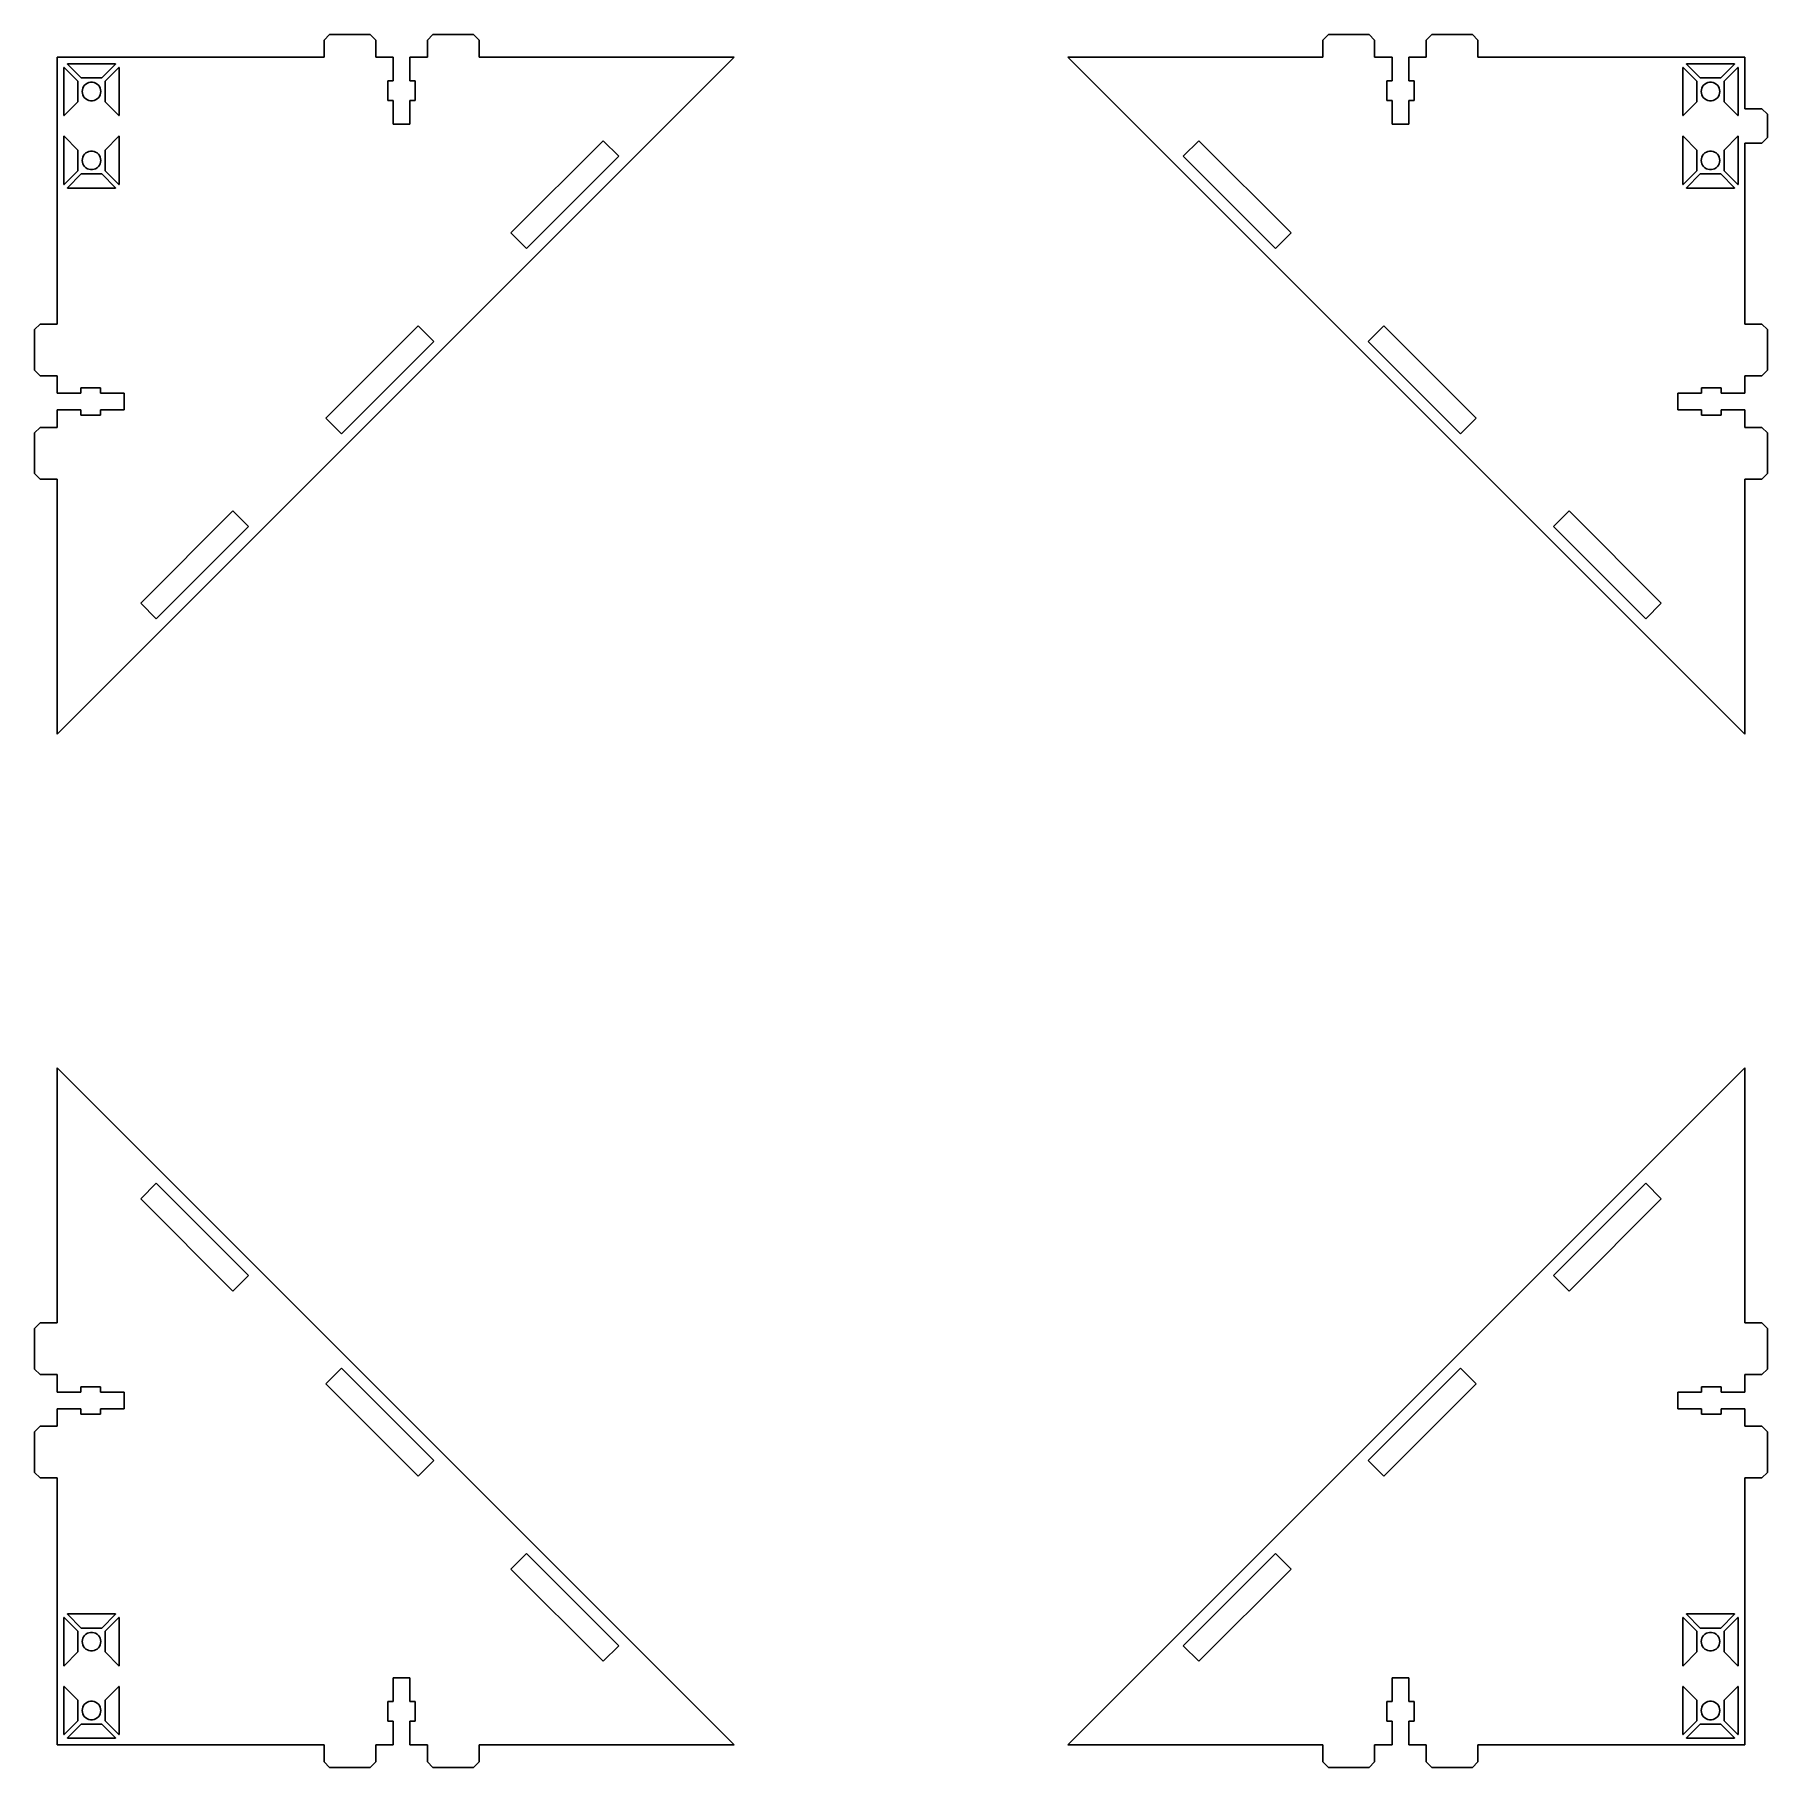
# Model space of a CAD drawing. Header units: metres. Extents: x -252 to 252, y -252 to 252.
import ezdxf

# ---------------------------------------------------------------- set-up
doc = ezdxf.new("R2010")
doc.units = ezdxf.units.M

msp = doc.modelspace()

# ---------------------------------------------------------------- linework, layer by layer
for p, q in [((-165.875, 251.5), (-167.5, 249.875)), ((-154.125, 251.5), (-165.875, 251.5)), ((-152.5, 249.875), (-154.125, 251.5)), ((-135.875, 251.5), (-137.5, 249.875)), ((-124.125, 251.5), (-135.875, 251.5)), ((-122.5, 249.875), (-124.125, 251.5)), ((124.125, 251.5), (122.5, 249.875)), ((135.875, 251.5), (124.125, 251.5)), ((137.5, 249.875), (135.875, 251.5)), ((154.125, 251.5), (152.5, 249.875)), ((165.875, 251.5), (154.125, 251.5)), ((167.5, 249.875), (165.875, 251.5)), ((-167.5, 249.875), (-167.5, 245)), ((-152.5, 245), (-152.5, 249.875)), ((-137.5, 249.875), (-137.5, 245)), ((-122.5, 245), (-122.5, 249.875)), ((122.5, 249.875), (122.5, 245)), ((137.5, 245), (137.5, 249.875)), ((152.5, 249.875), (152.5, 245)), ((167.5, 245), (167.5, 249.875)), ((-167.5, 245), (-245, 245)), ((-245, 245), (-245, 167.5)), ((-245, 48.449), (-48.449, 245)), ((-243.05, 228), (-243.05, 242)), ((-243.05, 242), (-242.95, 242)), ((-242.95, 242), (-238.95, 238)), ((-242, 242.95), (-242, 243.05)), ((-242, 243.05), (-228, 243.05)), ((-238, 238.95), (-242, 242.95)), ((-228, 242.95), (-232, 238.95)), ((-231.05, 238), (-227.05, 242)), ((-228, 243.05), (-228, 242.95)), ((-227.05, 242), (-226.95, 242)), ((-226.95, 242), (-226.95, 228)), ((-147.4, 245), (-152.5, 245)), ((-147.4, 238.1), (-147.4, 245)), ((-137.5, 245), (-142.6, 245)), ((-142.6, 245), (-142.6, 238.1)), ((-48.449, 245), (-122.5, 245)), ((122.5, 245), (48.449, 245)), ((48.449, 245), (245, 48.449)), ((142.6, 245), (137.5, 245)), ((142.6, 238.1), (142.6, 245)), ((152.5, 245), (147.4, 245)), ((147.4, 245), (147.4, 238.1)), ((245, 245), (167.5, 245)), ((226.95, 228), (226.95, 242)), ((226.95, 242), (227.05, 242)), ((227.05, 242), (231.05, 238)), ((228, 242.95), (228, 243.05)), ((228, 243.05), (242, 243.05)), ((232, 238.95), (228, 242.95)), ((242, 242.95), (238, 238.95)), ((238.95, 238), (242.95, 242)), ((242, 243.05), (242, 242.95)), ((242.95, 242), (243.05, 242)), ((243.05, 242), (243.05, 228)), ((245, 230), (245, 245)), ((-238.95, 238), (-238.95, 232)), ((-232, 238.95), (-238, 238.95)), ((-237.518, 235.975), (-237.296, 236.421)), ((-237.296, 236.421), (-236.995, 236.819)), ((-236.995, 236.819), (-236.627, 237.155)), ((-236.627, 237.155), (-236.203, 237.417)), ((-236.203, 237.417), (-235.739, 237.597)), ((-235.739, 237.597), (-235.249, 237.688)), ((-235.249, 237.688), (-234.751, 237.688)), ((-234.751, 237.688), (-234.261, 237.597)), ((-234.261, 237.597), (-233.797, 237.417)), ((-233.797, 237.417), (-233.373, 237.155)), ((-233.373, 237.155), (-233.005, 236.819)), ((-233.005, 236.819), (-232.704, 236.421)), ((-232.704, 236.421), (-232.482, 235.975)), ((-231.05, 232), (-231.05, 238)), ((-148.95, 232.4), (-148.95, 238.1)), ((-148.95, 238.1), (-147.4, 238.1)), ((-142.6, 238.1), (-141.05, 238.1)), ((-141.05, 238.1), (-141.05, 232.4)), ((141.05, 232.4), (141.05, 238.1)), ((141.05, 238.1), (142.6, 238.1)), ((147.4, 238.1), (148.95, 238.1)), ((148.95, 238.1), (148.95, 232.4)), ((231.05, 238), (231.05, 232)), ((238, 238.95), (232, 238.95)), ((232.482, 235.975), (232.704, 236.421)), ((232.704, 236.421), (233.005, 236.819)), ((233.005, 236.819), (233.373, 237.155)), ((233.373, 237.155), (233.797, 237.417)), ((233.797, 237.417), (234.261, 237.597)), ((234.261, 237.597), (234.751, 237.688)), ((234.751, 237.688), (235.249, 237.688)), ((235.249, 237.688), (235.739, 237.597)), ((235.739, 237.597), (236.203, 237.417)), ((236.203, 237.417), (236.627, 237.155)), ((236.627, 237.155), (236.995, 236.819)), ((236.995, 236.819), (237.296, 236.421)), ((237.296, 236.421), (237.518, 235.975)), ((238.95, 232), (238.95, 238)), ((-238.95, 232), (-242.95, 228)), ((-237.7, 235), (-237.654, 235.496)), ((-237.654, 234.504), (-237.7, 235)), ((-237.654, 235.496), (-237.518, 235.975)), ((-237.518, 234.025), (-237.654, 234.504)), ((-237.296, 233.579), (-237.518, 234.025)), ((-236.995, 233.181), (-237.296, 233.579)), ((-236.627, 232.845), (-236.995, 233.181)), ((-236.203, 232.583), (-236.627, 232.845)), ((-235.739, 232.403), (-236.203, 232.583)), ((-235.249, 232.312), (-235.739, 232.403)), ((-234.751, 232.312), (-235.249, 232.312)), ((-234.261, 232.403), (-234.751, 232.312)), ((-233.797, 232.583), (-234.261, 232.403)), ((-233.373, 232.845), (-233.797, 232.583)), ((-233.005, 233.181), (-233.373, 232.845)), ((-232.704, 233.579), (-233.005, 233.181)), ((-232.482, 234.025), (-232.704, 233.579)), ((-232.482, 235.975), (-232.346, 235.496)), ((-232.346, 234.504), (-232.482, 234.025)), ((-232.346, 235.496), (-232.3, 235)), ((-232.3, 235), (-232.346, 234.504)), ((-227.05, 228), (-231.05, 232)), ((-147.4, 232.4), (-148.95, 232.4)), ((-147.4, 225.5), (-147.4, 232.4)), ((-141.05, 232.4), (-142.6, 232.4)), ((-142.6, 232.4), (-142.6, 225.5)), ((142.6, 232.4), (141.05, 232.4)), ((142.6, 225.5), (142.6, 232.4)), ((148.95, 232.4), (147.4, 232.4)), ((147.4, 232.4), (147.4, 225.5)), ((231.05, 232), (227.05, 228)), ((232.3, 235), (232.346, 235.496)), ((232.346, 234.504), (232.3, 235)), ((232.346, 235.496), (232.482, 235.975)), ((232.482, 234.025), (232.346, 234.504)), ((232.704, 233.579), (232.482, 234.025)), ((233.005, 233.181), (232.704, 233.579)), ((233.373, 232.845), (233.005, 233.181)), ((233.797, 232.583), (233.373, 232.845)), ((234.261, 232.403), (233.797, 232.583)), ((234.751, 232.312), (234.261, 232.403)), ((235.249, 232.312), (234.751, 232.312)), ((235.739, 232.403), (235.249, 232.312)), ((236.203, 232.583), (235.739, 232.403)), ((236.627, 232.845), (236.203, 232.583)), ((236.995, 233.181), (236.627, 232.845)), ((237.296, 233.579), (236.995, 233.181)), ((237.518, 234.025), (237.296, 233.579)), ((237.518, 235.975), (237.654, 235.496)), ((237.654, 234.504), (237.518, 234.025)), ((237.654, 235.496), (237.7, 235)), ((237.7, 235), (237.654, 234.504)), ((242.95, 228), (238.95, 232)), ((-242.95, 228), (-243.05, 228)), ((-226.95, 228), (-227.05, 228)), ((227.05, 228), (226.95, 228)), ((243.05, 228), (242.95, 228)), ((249.875, 230), (245, 230)), ((251.5, 228.375), (249.875, 230)), ((251.5, 221.625), (251.5, 228.375)), ((-243.05, 208), (-243.05, 222)), ((-243.05, 222), (-242.95, 222)), ((-242.95, 222), (-238.95, 218)), ((-231.05, 218), (-227.05, 222)), ((-227.05, 222), (-226.95, 222)), ((-226.95, 222), (-226.95, 208)), ((-142.6, 225.5), (-147.4, 225.5)), ((147.4, 225.5), (142.6, 225.5)), ((226.95, 208), (226.95, 222)), ((226.95, 222), (227.05, 222)), ((227.05, 222), (231.05, 218)), ((238.95, 218), (242.95, 222)), ((242.95, 222), (243.05, 222)), ((243.05, 222), (243.05, 208)), ((249.875, 220), (251.5, 221.625)), ((-238.95, 218), (-238.95, 212)), ((-237.518, 215.975), (-237.296, 216.421)), ((-237.296, 216.421), (-236.995, 216.819)), ((-236.995, 216.819), (-236.627, 217.155)), ((-236.627, 217.155), (-236.203, 217.417)), ((-236.203, 217.417), (-235.739, 217.597)), ((-235.739, 217.597), (-235.249, 217.688)), ((-235.249, 217.688), (-234.751, 217.688)), ((-234.751, 217.688), (-234.261, 217.597)), ((-234.261, 217.597), (-233.797, 217.417)), ((-233.797, 217.417), (-233.373, 217.155)), ((-233.373, 217.155), (-233.005, 216.819)), ((-233.005, 216.819), (-232.704, 216.421)), ((-232.704, 216.421), (-232.482, 215.975)), ((-231.05, 212), (-231.05, 218)), ((-113.243, 193.924), (-86.444, 220.723)), ((-86.444, 220.723), (-81.918, 216.198)), ((81.918, 216.198), (86.444, 220.723)), ((86.444, 220.723), (113.243, 193.924)), ((231.05, 218), (231.05, 212)), ((232.482, 215.975), (232.704, 216.421)), ((232.704, 216.421), (233.005, 216.819)), ((233.005, 216.819), (233.373, 217.155)), ((233.373, 217.155), (233.797, 217.417)), ((233.797, 217.417), (234.261, 217.597)), ((234.261, 217.597), (234.751, 217.688)), ((234.751, 217.688), (235.249, 217.688)), ((235.249, 217.688), (235.739, 217.597)), ((235.739, 217.597), (236.203, 217.417)), ((236.203, 217.417), (236.627, 217.155)), ((236.627, 217.155), (236.995, 216.819)), ((236.995, 216.819), (237.296, 216.421)), ((237.296, 216.421), (237.518, 215.975)), ((238.95, 212), (238.95, 218)), ((245, 167.5), (245, 220)), ((245, 220), (249.875, 220)), ((-238.95, 212), (-242.95, 208)), ((-237.7, 215), (-237.654, 215.496)), ((-237.654, 214.504), (-237.7, 215)), ((-237.654, 215.496), (-237.518, 215.975)), ((-237.518, 214.025), (-237.654, 214.504)), ((-237.296, 213.579), (-237.518, 214.025)), ((-236.995, 213.181), (-237.296, 213.579)), ((-236.627, 212.845), (-236.995, 213.181)), ((-236.203, 212.583), (-236.627, 212.845)), ((-235.739, 212.403), (-236.203, 212.583)), ((-235.249, 212.312), (-235.739, 212.403)), ((-234.751, 212.312), (-235.249, 212.312)), ((-234.261, 212.403), (-234.751, 212.312)), ((-233.797, 212.583), (-234.261, 212.403)), ((-233.373, 212.845), (-233.797, 212.583)), ((-233.005, 213.181), (-233.373, 212.845)), ((-232.704, 213.579), (-233.005, 213.181)), ((-232.482, 214.025), (-232.704, 213.579)), ((-232.482, 215.975), (-232.346, 215.496)), ((-232.346, 214.504), (-232.482, 214.025)), ((-232.346, 215.496), (-232.3, 215)), ((-232.3, 215), (-232.346, 214.504)), ((-227.05, 208), (-231.05, 212)), ((-81.918, 216.198), (-108.718, 189.399)), ((108.718, 189.399), (81.918, 216.198)), ((231.05, 212), (227.05, 208)), ((232.3, 215), (232.346, 215.496)), ((232.346, 214.504), (232.3, 215)), ((232.346, 215.496), (232.482, 215.975)), ((232.482, 214.025), (232.346, 214.504)), ((232.704, 213.579), (232.482, 214.025)), ((233.005, 213.181), (232.704, 213.579)), ((233.373, 212.845), (233.005, 213.181)), ((233.797, 212.583), (233.373, 212.845)), ((234.261, 212.403), (233.797, 212.583)), ((234.751, 212.312), (234.261, 212.403)), ((235.249, 212.312), (234.751, 212.312)), ((235.739, 212.403), (235.249, 212.312)), ((236.203, 212.583), (235.739, 212.403)), ((236.627, 212.845), (236.203, 212.583)), ((236.995, 213.181), (236.627, 212.845)), ((237.296, 213.579), (236.995, 213.181)), ((237.518, 214.025), (237.296, 213.579)), ((237.518, 215.975), (237.654, 215.496)), ((237.654, 214.504), (237.518, 214.025)), ((237.654, 215.496), (237.7, 215)), ((237.7, 215), (237.654, 214.504)), ((242.95, 208), (238.95, 212)), ((-242.95, 208), (-243.05, 208)), ((-242, 207.05), (-238, 211.05)), ((-242, 206.95), (-242, 207.05)), ((-228, 206.95), (-242, 206.95)), ((-238, 211.05), (-232, 211.05)), ((-232, 211.05), (-228, 207.05)), ((-228, 207.05), (-228, 206.95)), ((-226.95, 208), (-227.05, 208)), ((227.05, 208), (226.95, 208)), ((228, 207.05), (232, 211.05)), ((228, 206.95), (228, 207.05)), ((242, 206.95), (228, 206.95)), ((232, 211.05), (238, 211.05)), ((238, 211.05), (242, 207.05)), ((242, 207.05), (242, 206.95)), ((243.05, 208), (242.95, 208)), ((-108.718, 189.399), (-113.243, 193.924)), ((113.243, 193.924), (108.718, 189.399)), ((-249.875, 167.5), (-251.5, 165.875)), ((-245, 167.5), (-249.875, 167.5)), ((-166.983, 140.184), (-140.184, 166.983)), ((-140.184, 166.983), (-135.658, 162.458)), ((135.658, 162.458), (140.184, 166.983)), ((140.184, 166.983), (166.983, 140.184)), ((249.875, 167.5), (245, 167.5)), ((251.5, 165.875), (249.875, 167.5)), ((-251.5, 165.875), (-251.5, 154.125)), ((-135.658, 162.458), (-162.458, 135.658)), ((162.458, 135.658), (135.658, 162.458)), ((251.5, 154.125), (251.5, 165.875)), ((-251.5, 154.125), (-249.875, 152.5)), ((-249.875, 152.5), (-245, 152.5)), ((-245, 152.5), (-245, 147.4)), ((245, 147.4), (245, 152.5)), ((245, 152.5), (249.875, 152.5)), ((249.875, 152.5), (251.5, 154.125)), ((-245, 147.4), (-238.1, 147.4)), ((-238.1, 147.4), (-238.1, 148.95)), ((-238.1, 148.95), (-232.4, 148.95)), ((-232.4, 148.95), (-232.4, 147.4)), ((-232.4, 147.4), (-225.5, 147.4)), ((-225.5, 147.4), (-225.5, 142.6)), ((225.5, 142.6), (225.5, 147.4)), ((225.5, 147.4), (232.4, 147.4)), ((232.4, 147.4), (232.4, 148.95)), ((232.4, 148.95), (238.1, 148.95)), ((238.1, 148.95), (238.1, 147.4)), ((238.1, 147.4), (245, 147.4)), ((-238.1, 142.6), (-245, 142.6)), ((-245, 142.6), (-245, 137.5)), ((-238.1, 141.05), (-238.1, 142.6)), ((-232.4, 141.05), (-238.1, 141.05)), ((-225.5, 142.6), (-232.4, 142.6)), ((-232.4, 142.6), (-232.4, 141.05)), ((232.4, 142.6), (225.5, 142.6)), ((232.4, 141.05), (232.4, 142.6)), ((238.1, 141.05), (232.4, 141.05)), ((245, 142.6), (238.1, 142.6)), ((238.1, 142.6), (238.1, 141.05)), ((245, 137.5), (245, 142.6)), ((-249.875, 137.5), (-251.5, 135.875)), ((-251.5, 135.875), (-251.5, 124.125)), ((-245, 137.5), (-249.875, 137.5)), ((-162.458, 135.658), (-166.983, 140.184)), ((166.983, 140.184), (162.458, 135.658)), ((249.875, 137.5), (245, 137.5)), ((251.5, 135.875), (249.875, 137.5)), ((251.5, 124.125), (251.5, 135.875)), ((-251.5, 124.125), (-249.875, 122.5)), ((-249.875, 122.5), (-245, 122.5)), ((-245, 122.5), (-245, 48.449)), ((245, 122.5), (249.875, 122.5)), ((245, 48.449), (245, 122.5)), ((249.875, 122.5), (251.5, 124.125)), ((-220.723, 86.444), (-193.924, 113.243)), ((-193.924, 113.243), (-189.399, 108.718)), ((189.399, 108.718), (193.924, 113.243)), ((193.924, 113.243), (220.723, 86.444)), ((-189.399, 108.718), (-216.198, 81.918)), ((216.198, 81.918), (189.399, 108.718)), ((-216.198, 81.918), (-220.723, 86.444)), ((220.723, 86.444), (216.198, 81.918)), ((-48.449, -245), (-245, -48.449)), ((-245, -48.449), (-245, -122.5)), ((245, -48.449), (48.449, -245)), ((245, -122.5), (245, -48.449)), ((-220.723, -86.444), (-216.198, -81.918)), ((-216.198, -81.918), (-189.399, -108.718)), ((189.399, -108.718), (216.198, -81.918)), ((216.198, -81.918), (220.723, -86.444)), ((-193.924, -113.243), (-220.723, -86.444)), ((220.723, -86.444), (193.924, -113.243)), ((-189.399, -108.718), (-193.924, -113.243)), ((193.924, -113.243), (189.399, -108.718)), ((-249.875, -122.5), (-251.5, -124.125)), ((-251.5, -124.125), (-251.5, -135.875)), ((-245, -122.5), (-249.875, -122.5)), ((249.875, -122.5), (245, -122.5)), ((251.5, -124.125), (249.875, -122.5)), ((251.5, -135.875), (251.5, -124.125)), ((-166.983, -140.184), (-162.458, -135.658)), ((-162.458, -135.658), (-135.658, -162.458)), ((135.658, -162.458), (162.458, -135.658)), ((162.458, -135.658), (166.983, -140.184)), ((-251.5, -135.875), (-249.875, -137.5)), ((-249.875, -137.5), (-245, -137.5)), ((-245, -137.5), (-245, -142.6)), ((-140.184, -166.983), (-166.983, -140.184)), ((166.983, -140.184), (140.184, -166.983)), ((245, -142.6), (245, -137.5)), ((245, -137.5), (249.875, -137.5)), ((249.875, -137.5), (251.5, -135.875)), ((-245, -142.6), (-238.1, -142.6)), ((-238.1, -142.6), (-238.1, -141.05)), ((-238.1, -141.05), (-232.4, -141.05)), ((-232.4, -141.05), (-232.4, -142.6)), ((-232.4, -142.6), (-225.5, -142.6)), ((-225.5, -142.6), (-225.5, -147.4)), ((225.5, -147.4), (225.5, -142.6)), ((225.5, -142.6), (232.4, -142.6)), ((232.4, -142.6), (232.4, -141.05)), ((232.4, -141.05), (238.1, -141.05)), ((238.1, -141.05), (238.1, -142.6)), ((238.1, -142.6), (245, -142.6)), ((-238.1, -147.4), (-245, -147.4)), ((-245, -147.4), (-245, -152.5)), ((-238.1, -148.95), (-238.1, -147.4)), ((-232.4, -148.95), (-238.1, -148.95)), ((-225.5, -147.4), (-232.4, -147.4)), ((-232.4, -147.4), (-232.4, -148.95)), ((232.4, -147.4), (225.5, -147.4)), ((232.4, -148.95), (232.4, -147.4)), ((238.1, -148.95), (232.4, -148.95)), ((245, -147.4), (238.1, -147.4)), ((238.1, -147.4), (238.1, -148.95)), ((245, -152.5), (245, -147.4)), ((-249.875, -152.5), (-251.5, -154.125)), ((-251.5, -154.125), (-251.5, -165.875)), ((-245, -152.5), (-249.875, -152.5)), ((249.875, -152.5), (245, -152.5)), ((251.5, -154.125), (249.875, -152.5)), ((251.5, -165.875), (251.5, -154.125)), ((-251.5, -165.875), (-249.875, -167.5)), ((-135.658, -162.458), (-140.184, -166.983)), ((140.184, -166.983), (135.658, -162.458)), ((249.875, -167.5), (251.5, -165.875)), ((-249.875, -167.5), (-245, -167.5)), ((-245, -167.5), (-245, -245)), ((245, -245), (245, -167.5)), ((245, -167.5), (249.875, -167.5)), ((-113.243, -193.924), (-108.718, -189.399)), ((-108.718, -189.399), (-81.918, -216.198)), ((81.918, -216.198), (108.718, -189.399)), ((108.718, -189.399), (113.243, -193.924)), ((-86.444, -220.723), (-113.243, -193.924)), ((113.243, -193.924), (86.444, -220.723)), ((-243.05, -222), (-243.05, -208)), ((-243.05, -208), (-242.95, -208)), ((-242.95, -208), (-238.95, -212)), ((-242, -207.05), (-242, -206.95)), ((-242, -206.95), (-228, -206.95)), ((-238, -211.05), (-242, -207.05)), ((-232, -211.05), (-238, -211.05)), ((-228, -207.05), (-232, -211.05)), ((-231.05, -212), (-227.05, -208)), ((-228, -206.95), (-228, -207.05)), ((-227.05, -208), (-226.95, -208)), ((-226.95, -208), (-226.95, -222)), ((226.95, -222), (226.95, -208)), ((226.95, -208), (227.05, -208)), ((227.05, -208), (231.05, -212)), ((228, -207.05), (228, -206.95)), ((228, -206.95), (242, -206.95)), ((232, -211.05), (228, -207.05)), ((238, -211.05), (232, -211.05)), ((242, -207.05), (238, -211.05)), ((238.95, -212), (242.95, -208)), ((242, -206.95), (242, -207.05)), ((242.95, -208), (243.05, -208)), ((243.05, -208), (243.05, -222)), ((-238.95, -212), (-238.95, -218)), ((-237.7, -215), (-237.654, -214.504)), ((-237.654, -215.496), (-237.7, -215)), ((-237.654, -214.504), (-237.518, -214.025)), ((-237.518, -215.975), (-237.654, -215.496)), ((-237.518, -214.025), (-237.296, -213.579)), ((-237.296, -216.421), (-237.518, -215.975)), ((-237.296, -213.579), (-236.995, -213.181)), ((-236.995, -213.181), (-236.627, -212.845)), ((-236.627, -212.845), (-236.203, -212.583)), ((-236.203, -212.583), (-235.739, -212.403)), ((-235.739, -212.403), (-235.249, -212.312)), ((-235.249, -212.312), (-234.751, -212.312)), ((-234.751, -212.312), (-234.261, -212.403)), ((-234.261, -212.403), (-233.797, -212.583)), ((-233.797, -212.583), (-233.373, -212.845)), ((-233.373, -212.845), (-233.005, -213.181)), ((-233.005, -213.181), (-232.704, -213.579)), ((-232.704, -213.579), (-232.482, -214.025)), ((-232.482, -215.975), (-232.704, -216.421)), ((-232.482, -214.025), (-232.346, -214.504)), ((-232.346, -215.496), (-232.482, -215.975)), ((-232.346, -214.504), (-232.3, -215)), ((-232.3, -215), (-232.346, -215.496)), ((-231.05, -218), (-231.05, -212)), ((-81.918, -216.198), (-86.444, -220.723)), ((86.444, -220.723), (81.918, -216.198)), ((231.05, -212), (231.05, -218)), ((232.3, -215), (232.346, -214.504)), ((232.346, -215.496), (232.3, -215)), ((232.346, -214.504), (232.482, -214.025)), ((232.482, -215.975), (232.346, -215.496)), ((232.482, -214.025), (232.704, -213.579)), ((232.704, -216.421), (232.482, -215.975)), ((232.704, -213.579), (233.005, -213.181)), ((233.005, -213.181), (233.373, -212.845)), ((233.373, -212.845), (233.797, -212.583)), ((233.797, -212.583), (234.261, -212.403)), ((234.261, -212.403), (234.751, -212.312)), ((234.751, -212.312), (235.249, -212.312)), ((235.249, -212.312), (235.739, -212.403)), ((235.739, -212.403), (236.203, -212.583)), ((236.203, -212.583), (236.627, -212.845)), ((236.627, -212.845), (236.995, -213.181)), ((236.995, -213.181), (237.296, -213.579)), ((237.296, -213.579), (237.518, -214.025)), ((237.518, -215.975), (237.296, -216.421)), ((237.518, -214.025), (237.654, -214.504)), ((237.654, -215.496), (237.518, -215.975)), ((237.654, -214.504), (237.7, -215)), ((237.7, -215), (237.654, -215.496)), ((238.95, -218), (238.95, -212)), ((-238.95, -218), (-242.95, -222)), ((-236.995, -216.819), (-237.296, -216.421)), ((-236.627, -217.155), (-236.995, -216.819)), ((-236.203, -217.417), (-236.627, -217.155)), ((-235.739, -217.597), (-236.203, -217.417)), ((-235.249, -217.688), (-235.739, -217.597)), ((-234.751, -217.688), (-235.249, -217.688)), ((-234.261, -217.597), (-234.751, -217.688)), ((-233.797, -217.417), (-234.261, -217.597)), ((-233.373, -217.155), (-233.797, -217.417)), ((-233.005, -216.819), (-233.373, -217.155)), ((-232.704, -216.421), (-233.005, -216.819)), ((-227.05, -222), (-231.05, -218)), ((231.05, -218), (227.05, -222)), ((233.005, -216.819), (232.704, -216.421)), ((233.373, -217.155), (233.005, -216.819)), ((233.797, -217.417), (233.373, -217.155)), ((234.261, -217.597), (233.797, -217.417)), ((234.751, -217.688), (234.261, -217.597)), ((235.249, -217.688), (234.751, -217.688)), ((235.739, -217.597), (235.249, -217.688)), ((236.203, -217.417), (235.739, -217.597)), ((236.627, -217.155), (236.203, -217.417)), ((236.995, -216.819), (236.627, -217.155)), ((237.296, -216.421), (236.995, -216.819)), ((242.95, -222), (238.95, -218)), ((-242.95, -222), (-243.05, -222)), ((-226.95, -222), (-227.05, -222)), ((-147.4, -232.4), (-147.4, -225.5)), ((-147.4, -225.5), (-142.6, -225.5)), ((-142.6, -225.5), (-142.6, -232.4)), ((142.6, -232.4), (142.6, -225.5)), ((142.6, -225.5), (147.4, -225.5)), ((147.4, -225.5), (147.4, -232.4)), ((227.05, -222), (226.95, -222)), ((243.05, -222), (242.95, -222)), ((-243.05, -242), (-243.05, -228)), ((-243.05, -228), (-242.95, -228)), ((-242.95, -228), (-238.95, -232)), ((-231.05, -232), (-227.05, -228)), ((-227.05, -228), (-226.95, -228)), ((-226.95, -228), (-226.95, -242)), ((226.95, -242), (226.95, -228)), ((226.95, -228), (227.05, -228)), ((227.05, -228), (231.05, -232)), ((238.95, -232), (242.95, -228)), ((242.95, -228), (243.05, -228)), ((243.05, -228), (243.05, -242)), ((-238.95, -232), (-238.95, -238)), ((-237.7, -235), (-237.654, -234.504)), ((-237.654, -235.496), (-237.7, -235)), ((-237.654, -234.504), (-237.518, -234.025)), ((-237.518, -235.975), (-237.654, -235.496)), ((-237.518, -234.025), (-237.296, -233.579)), ((-237.296, -236.421), (-237.518, -235.975)), ((-237.296, -233.579), (-236.995, -233.181)), ((-236.995, -233.181), (-236.627, -232.845)), ((-236.627, -232.845), (-236.203, -232.583)), ((-236.203, -232.583), (-235.739, -232.403)), ((-235.739, -232.403), (-235.249, -232.312)), ((-235.249, -232.312), (-234.751, -232.312)), ((-234.751, -232.312), (-234.261, -232.403)), ((-234.261, -232.403), (-233.797, -232.583)), ((-233.797, -232.583), (-233.373, -232.845)), ((-233.373, -232.845), (-233.005, -233.181)), ((-233.005, -233.181), (-232.704, -233.579)), ((-232.704, -233.579), (-232.482, -234.025)), ((-232.482, -235.975), (-232.704, -236.421)), ((-232.482, -234.025), (-232.346, -234.504)), ((-232.346, -235.496), (-232.482, -235.975)), ((-232.346, -234.504), (-232.3, -235)), ((-232.3, -235), (-232.346, -235.496)), ((-231.05, -238), (-231.05, -232)), ((-148.95, -238.1), (-148.95, -232.4)), ((-148.95, -232.4), (-147.4, -232.4)), ((-142.6, -232.4), (-141.05, -232.4)), ((-141.05, -232.4), (-141.05, -238.1)), ((141.05, -238.1), (141.05, -232.4)), ((141.05, -232.4), (142.6, -232.4)), ((147.4, -232.4), (148.95, -232.4)), ((148.95, -232.4), (148.95, -238.1)), ((231.05, -232), (231.05, -238)), ((232.3, -235), (232.346, -234.504)), ((232.346, -235.496), (232.3, -235)), ((232.346, -234.504), (232.482, -234.025)), ((232.482, -235.975), (232.346, -235.496)), ((232.482, -234.025), (232.704, -233.579)), ((232.704, -236.421), (232.482, -235.975)), ((232.704, -233.579), (233.005, -233.181)), ((233.005, -233.181), (233.373, -232.845)), ((233.373, -232.845), (233.797, -232.583)), ((233.797, -232.583), (234.261, -232.403)), ((234.261, -232.403), (234.751, -232.312)), ((234.751, -232.312), (235.249, -232.312)), ((235.249, -232.312), (235.739, -232.403)), ((235.739, -232.403), (236.203, -232.583)), ((236.203, -232.583), (236.627, -232.845)), ((236.627, -232.845), (236.995, -233.181)), ((236.995, -233.181), (237.296, -233.579)), ((237.296, -233.579), (237.518, -234.025)), ((237.518, -235.975), (237.296, -236.421)), ((237.518, -234.025), (237.654, -234.504)), ((237.654, -235.496), (237.518, -235.975)), ((237.654, -234.504), (237.7, -235)), ((237.7, -235), (237.654, -235.496)), ((238.95, -238), (238.95, -232)), ((-238.95, -238), (-242.95, -242)), ((-242, -242.95), (-238, -238.95)), ((-238, -238.95), (-232, -238.95)), ((-236.995, -236.819), (-237.296, -236.421)), ((-236.627, -237.155), (-236.995, -236.819)), ((-236.203, -237.417), (-236.627, -237.155)), ((-235.739, -237.597), (-236.203, -237.417)), ((-235.249, -237.688), (-235.739, -237.597)), ((-234.751, -237.688), (-235.249, -237.688)), ((-234.261, -237.597), (-234.751, -237.688)), ((-233.797, -237.417), (-234.261, -237.597)), ((-233.373, -237.155), (-233.797, -237.417)), ((-233.005, -236.819), (-233.373, -237.155)), ((-232.704, -236.421), (-233.005, -236.819)), ((-232, -238.95), (-228, -242.95)), ((-227.05, -242), (-231.05, -238)), ((-147.4, -238.1), (-148.95, -238.1)), ((-147.4, -245), (-147.4, -238.1)), ((-141.05, -238.1), (-142.6, -238.1)), ((-142.6, -238.1), (-142.6, -245)), ((142.6, -238.1), (141.05, -238.1)), ((142.6, -245), (142.6, -238.1)), ((148.95, -238.1), (147.4, -238.1)), ((147.4, -238.1), (147.4, -245)), ((231.05, -238), (227.05, -242)), ((228, -242.95), (232, -238.95)), ((232, -238.95), (238, -238.95)), ((233.005, -236.819), (232.704, -236.421)), ((233.373, -237.155), (233.005, -236.819)), ((233.797, -237.417), (233.373, -237.155)), ((234.261, -237.597), (233.797, -237.417)), ((234.751, -237.688), (234.261, -237.597)), ((235.249, -237.688), (234.751, -237.688)), ((235.739, -237.597), (235.249, -237.688)), ((236.203, -237.417), (235.739, -237.597)), ((236.627, -237.155), (236.203, -237.417)), ((236.995, -236.819), (236.627, -237.155)), ((237.296, -236.421), (236.995, -236.819)), ((238, -238.95), (242, -242.95)), ((242.95, -242), (238.95, -238)), ((-245, -245), (-167.5, -245)), ((-242.95, -242), (-243.05, -242)), ((-242, -243.05), (-242, -242.95)), ((-228, -243.05), (-242, -243.05)), ((-228, -242.95), (-228, -243.05)), ((-226.95, -242), (-227.05, -242)), ((-167.5, -245), (-167.5, -249.875)), ((-152.5, -249.875), (-152.5, -245)), ((-152.5, -245), (-147.4, -245)), ((-142.6, -245), (-137.5, -245)), ((-137.5, -245), (-137.5, -249.875)), ((-122.5, -249.875), (-122.5, -245)), ((-122.5, -245), (-48.449, -245)), ((48.449, -245), (122.5, -245)), ((122.5, -245), (122.5, -249.875)), ((137.5, -249.875), (137.5, -245)), ((137.5, -245), (142.6, -245)), ((147.4, -245), (152.5, -245)), ((152.5, -245), (152.5, -249.875)), ((167.5, -249.875), (167.5, -245)), ((167.5, -245), (245, -245)), ((227.05, -242), (226.95, -242)), ((228, -243.05), (228, -242.95)), ((242, -243.05), (228, -243.05)), ((242, -242.95), (242, -243.05)), ((243.05, -242), (242.95, -242)), ((-167.5, -249.875), (-165.875, -251.5)), ((-165.875, -251.5), (-154.125, -251.5)), ((-154.125, -251.5), (-152.5, -249.875)), ((-137.5, -249.875), (-135.875, -251.5)), ((-135.875, -251.5), (-124.125, -251.5)), ((-124.125, -251.5), (-122.5, -249.875)), ((122.5, -249.875), (124.125, -251.5)), ((124.125, -251.5), (135.875, -251.5)), ((135.875, -251.5), (137.5, -249.875)), ((152.5, -249.875), (154.125, -251.5)), ((154.125, -251.5), (165.875, -251.5)), ((165.875, -251.5), (167.5, -249.875))]:
    msp.add_line(p, q)

doc.saveas('drawing.dxf')
